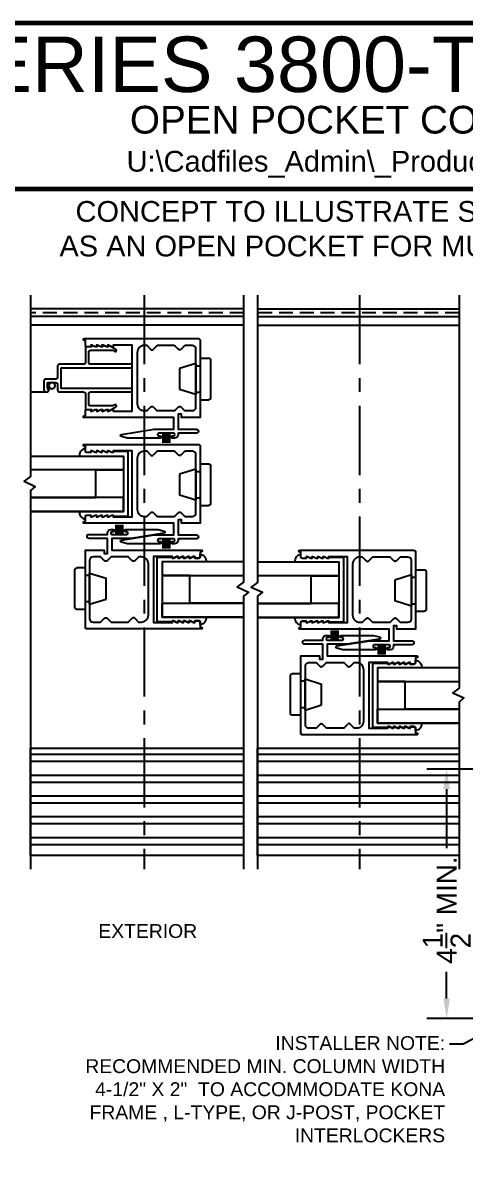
# Model space of a CAD drawing. Extents: x 9.5 to 51.5, y 29.9 to 61.9.
# Drawn here: x 23.41 to 31.4, y 41.32 to 61.85 of the extents above; entities that cross this region are included whole.
import ezdxf
from ezdxf.enums import TextEntityAlignment as Align

# ---------------------------------------------------------------- set-up
doc = ezdxf.new("R2010")
doc.units = 0
doc.header["$MEASUREMENT"] = 0
doc.linetypes.add('CENTER', pattern=[2, 1.25, -0.25, 0.25, -0.25])
doc.linetypes.add('HIDDEN', pattern=[0.375, 0.25, -0.125])
doc.layers.get('0').update_dxf_attribs({"linetype": 'CONTINUOUS'})
doc.layers.get('DEFPOINTS').update_dxf_attribs({"linetype": 'CONTINUOUS'})
for name, color, linetype in [('BREAK', 6, 'CONTINUOUS'), ('CENTERLINE', 2, 'CENTER'), ('FRAME', 1, 'CONTINUOUS'), ('GLASS', 5, 'CONTINUOUS'), ('INSTALLER NOTE', 7, 'CONTINUOUS'), ('MISC', 9, 'CONTINUOUS'), ('SASH', 5, 'CONTINUOUS'), ('SEALANT', 1, 'CONTINUOUS'), ('SILL-PAN', 7, 'CONTINUOUS'), ('TEXT', 7, 'CONTINUOUS'), ('TRACK', 1, 'CONTINUOUS'), ('VENT', 5, 'CONTINUOUS')]:
    doc.layers.add(name, color=color, linetype=linetype)
doc.styles.add('ARCH', font='archstyl.shx')
doc.styles.get("Standard").update_dxf_attribs({"font": 'arial.ttf'})
doc.dimstyles.new('QUARTER', dxfattribs={"dimscale": 2, "dimtxt": 0.18, "dimasz": 0.18, "dimexe": 0.18, "dimexo": 0.0625, "dimgap": 0.09, "dimtad": 0, "dimdec": 4, "dimzin": 0, "dimdsep": 46, "dimlunit": 4, "dimtxsty": 'Standard', "dimcen": 0.09, "dimadec": 0, "dimazin": 0, "dimtfac": 1, "dimtdec": 4, "dimtofl": 0, "dimtmove": 0, "dimatfit": 3, "dimfxl": 0, "dimtolj": 1, "dimtzin": 0, "dimarcsym": 0})
pattern_1 = [(0, (0, 7.77185), (1e-16, 0.375), []), (0, (0.125, 7.64685), (1e-16, 0.375), [])]

# ---------------------------------------------------------------- blocks, each defined once
blk = doc.blocks.new('*D13')
at = {"color": 0, "lineweight": -2}
for p, q in [((17.365, 48.646), (17.365, 40.261)), ((32.397, 43.754), (32.397, 40.261)), ((17.725, 40.621), (22.249, 40.621)), ((32.037, 40.621), (27.513, 40.621))]:
    blk.add_line(p, q, dxfattribs=at)
at = {"color": 0}
for points in [[(17.725, 40.681), (17.725, 40.561), (17.365, 40.621)], [(32.037, 40.681), (32.037, 40.561), (32.397, 40.621)]]:
    blk.add_solid(points, dxfattribs=at)
at = {"layer": 'DEFPOINTS', "color": 0}
for p in [(17.365, 48.771), (32.397, 43.879), (32.397, 40.621)]:
    blk.add_point(p, dxfattribs=at)
at = {"color": 0, "insert": (24.881, 40.621), "char_height": 0.36, "attachment_point": 5}
blk.add_mtext('\\A1;DAYLIGHT OPENING', dxfattribs=at)
blk = doc.blocks.new('*D15')
at = {"color": 0, "lineweight": -2}
for p, q in [((17.365, 48.646), (17.365, 38.809)), ((45.364, 43.764), (45.364, 38.809)), ((17.725, 39.169), (28.239, 39.169)), ((45.004, 39.169), (34.489, 39.169))]:
    blk.add_line(p, q, dxfattribs=at)
at = {"color": 0}
for points in [[(17.725, 39.229), (17.725, 39.109), (17.365, 39.169)], [(45.004, 39.229), (45.004, 39.109), (45.364, 39.169)]]:
    blk.add_solid(points, dxfattribs=at)
at = {"layer": 'DEFPOINTS', "color": 0}
for p in [(17.365, 48.771), (45.364, 43.889), (17.365, 39.169)]:
    blk.add_point(p, dxfattribs=at)
at = {"color": 0, "insert": (31.364, 39.169), "char_height": 0.36, "attachment_point": 5}
blk.add_mtext('\\A1;3070 NET FRAME WIDTH', dxfattribs=at)
blk = doc.blocks.new('A$C1D443341')
for p, q in [((0, 0.719), (0, 0.031)), ((0.188, 0.75), (0.031, 0.75)), ((0.188, 0.75), (0.188, 0)), ((0.264, 0.656), (0.562, 0.563)), ((0.264, 0.656), (0.264, 0.094)), ((0.264, 0.615), (0.188, 0.615)), ((0.562, 0.563), (0.562, 0.187)), ((0.188, 0), (0.031, 0)), ((0.264, 0.135), (0.188, 0.135)), ((0.264, 0.094), (0.562, 0.187))]:
    blk.add_line(p, q)
for centre, start, end in [((0.031, 0.719), 90, 180), ((0.031, 0.031), 180, 270)]:
    blk.add_arc(centre, 0.031, start, end)
blk = doc.blocks.new('A$C47D80548')
at = {"layer": 'MISC', "xscale": 0.25, "yscale": 0.25, "zscale": 0.25}
blk.add_blockref('A$C1D443341', (0, 0), dxfattribs=at)
blk = doc.blocks.new('A$C1B9D595B')
at = {"layer": 'FRAME', "rotation": 180}
blk.add_blockref('A$C47D80548', (0.1405, 0.1875), dxfattribs=at)
blk = doc.blocks.new('A$C363677CB')
at = {"layer": 'SASH', "rotation": 180}
blk.add_blockref('A$C1B9D595B', (0.1405, 0.1875), dxfattribs=at)
blk = doc.blocks.new('BUMPER')
at = {"layer": 'TEXT', "rotation": 180}
blk.add_blockref('A$C363677CB', (0.047, 0.0937), dxfattribs=at)
blk = doc.blocks.new('3006 STD POST-INTERLOCKER')
at = {"color": 7}
for p, q in [((-0.674, -0.979), (-0.674, -1.153)), ((-0.644, -0.979), (-0.644, -1.153)), ((-0.614, -0.979), (-0.614, -1.153)), ((-0.584, -0.979), (-0.584, -1.153)), ((-0.554, -0.979), (-0.554, -1.153))]:
    blk.add_line(p, q, dxfattribs=at)
for points in [[(-2.074, -0.666), (-2.074, -0.58, -0.414214), (-2.043, -0.55), (-1.974, -0.55), (-1.974, -0.58), (-1.954, -0.58), (-1.894, -0.55), (-1.874, -0.55), (-1.874, -0.58), (-1.854, -0.58), (-1.794, -0.55), (-1.774, -0.55), (-1.774, -0.58), (-1.754, -0.58), (-1.694, -0.55), (-1.674, -0.55), (-1.674, -0.58), (-1.654, -0.58), (-1.594, -0.55), (-1.574, -0.55), (-1.574, -0.58), (-1.231, -0.58), (-1.231, 0.61), (-1.574, 0.61), (-1.574, 0.581), (-1.594, 0.581), (-1.654, 0.61), (-1.674, 0.61), (-1.674, 0.581), (-1.694, 0.581), (-1.754, 0.61), (-1.774, 0.61), (-1.774, 0.581), (-1.794, 0.581), (-1.854, 0.61), (-1.874, 0.61), (-1.874, 0.581), (-1.894, 0.581), (-1.954, 0.61), (-1.974, 0.61), (-1.974, 0.581), (-2.043, 0.581, -0.414214), (-2.074, 0.611), (-2.074, 0.696), (-2.094, 0.696, -0.999996), (-2.094, 0.728), (-0.031, 0.728, -0.414214), (0, 0.697), (0, -0.697), (-0.338, -0.697), (-0.338, -0.635), (-0.4, -0.635), (-0.4, -0.908), (-0.066, -0.908, -1), (-0.066, -0.979), (-0.4, -0.979), (-0.4, -1.006, -0.414214), (-0.462, -1.068), (-0.504, -1.068, -1), (-0.504, -1.028), (-0.484, -1.028, 0.999996), (-0.484, -0.979), (-0.744, -0.979, 1.000003), (-0.744, -1.028), (-0.724, -1.028, -0.999994), (-0.724, -1.068), (-1.312, -1.068), (-1.422, -1.039, -0.811415), (-1.42, -1), (-0.828, -0.908), (-0.478, -0.908), (-0.478, -0.697), (-2.094, -0.697, -0.999996), (-2.094, -0.666), (-2.074, -0.666)], [(-0.891, 0.535), (-0.96, 0.604), (-1.012, 0.604, 0.414214), (-1.137, 0.479), (-1.137, -0.447, 0.414214), (-1.012, -0.572), (-0.973, -0.572, 0.198912), (-0.951, -0.563), (-0.891, -0.504, -0.414214), (-0.847, -0.504), (-0.787, -0.563, 0.198912), (-0.765, -0.572), (-0.473, -0.572, 0.198912), (-0.451, -0.563), (-0.391, -0.504, -0.414214), (-0.347, -0.504), (-0.287, -0.563, 0.198912), (-0.265, -0.572), (-0.138, -0.572, 0.414214), (-0.076, -0.51), (-0.076, 0.542, 0.414214), (-0.138, 0.604), (-0.265, 0.604, 0.198912), (-0.287, 0.594), (-0.347, 0.535, -0.414214), (-0.391, 0.535), (-0.451, 0.594, 0.198912), (-0.473, 0.604), (-0.765, 0.604, 0.198912), (-0.787, 0.594), (-0.847, 0.535)]]:
    blk.add_lwpolyline(points, format="xyb")
blk.add_arc((-0.869, 0.557), 0.031, 225.0005, 315.0002)
blk = doc.blocks.new('3766 SCREEN ADAPTER')
blk.add_line((0.25, 1.836), (0.25, 1.544))
blk.add_lwpolyline([(0.21, 1.528), (0.18, 1.498), (0.18, 1.528), (0.09, 1.528, 0.414214), (0.08, 1.518), (0.08, 1.373, 0.414214), (0.11, 1.343), (0.22, 1.343, -0.414214), (0.25, 1.313), (0.25, 0.873, 0.414214), (0.28, 0.843), (0.555, 0.843, -0.414214), (0.565, 0.833), (0.565, 0.733), (0.59, 0.733), (0.59, 0.718), (0.565, 0.663), (0.565, 0.633), (0.59, 0.633), (0.59, 0.618), (0.565, 0.563), (0.565, 0.533), (0.59, 0.533), (0.59, 0.518), (0.565, 0.463), (0.565, 0.433), (0.59, 0.433), (0.59, 0.418), (0.517, 0.291, -1), (0.482, 0.311), (0.502, 0.345, 0.131652), (0.503, 0.35), (0.503, 0.75, 0.414214), (0.472, 0.781), (0.28, 0.781, 0.414214), (0.25, 0.751), (0.25, 0), (0.188, 0), (0.188, 1.271, 0.414214), (0.178, 1.281), (-0.178, 1.281, 0.414214), (-0.188, 1.271), (-0.188, 0), (-0.25, 0), (-0.25, 0.751, 0.414214), (-0.28, 0.781), (-0.472, 0.781, 0.414214), (-0.503, 0.75), (-0.503, 0.35, 0.131652), (-0.502, 0.345), (-0.482, 0.311, -1), (-0.517, 0.291), (-0.59, 0.418), (-0.59, 0.433), (-0.565, 0.433), (-0.565, 0.463), (-0.59, 0.518), (-0.59, 0.533), (-0.565, 0.533), (-0.565, 0.563), (-0.59, 0.618), (-0.59, 0.633), (-0.565, 0.633), (-0.565, 0.663), (-0.59, 0.718), (-0.59, 0.733), (-0.565, 0.733), (-0.565, 0.833, -0.414214), (-0.555, 0.843), (-0.28, 0.843, 0.414214), (-0.25, 0.873), (-0.25, 1.313, -0.414214), (-0.22, 1.343), (-0.012, 1.343, 0.414214), (0.018, 1.373), (0.018, 1.56, -0.414214), (0.048, 1.59), (0.21, 1.59, -0.414214), (0.25, 1.55), (0.25, 1.538, -0.414214), (0.21, 1.498)], format="xyb", close=True)
blk.add_circle((0.136, 1.446), 0.0563)
blk = doc.blocks.new('*D31')
at = {"color": 0, "lineweight": -2}
for p, q in [((32.272, 48.379), (30.708, 48.379)), ((31.068, 48.019), (31.068, 46.951)), ((31.068, 44.239), (31.068, 44.719)), ((32.272, 43.879), (30.708, 43.879))]:
    blk.add_line(p, q, dxfattribs=at)
at = {"color": 0}
for points in [[(31.008, 48.019), (31.128, 48.019), (31.068, 48.379)], [(31.008, 44.239), (31.128, 44.239), (31.068, 43.879)]]:
    blk.add_solid(points, dxfattribs=at)
at = {"layer": 'DEFPOINTS', "color": 0}
for p in [(32.397, 48.379), (31.068, 43.879), (32.397, 43.879)]:
    blk.add_point(p, dxfattribs=at)
at = {"color": 0, "insert": (31.068, 45.835), "char_height": 0.36, "attachment_point": 5, "rotation": 90}
blk.add_mtext('\\A1;4{\\H1.000000x;\\S1/2;}" MIN.', dxfattribs=at)
blk = doc.blocks.new('CONCEPT LTB')
at = {"lineweight": 60}
for p, q in [((0, 8), (10.5, 8)), ((0, 7.25), (10.5, 7.25))]:
    blk.add_line(p, q, dxfattribs=at)
for tag, height, p in [('PRODUCT', 0.25, (5.4954, 7.8125)), ('TYPE1', 0.125, (5.4954, 7.5625)), ('FILEPATH', 0.0938, (5.4954, 7.375)), ('PRODUCT', 0.25, (9.375, 0.25))]:
    blk.add_attdef(tag, text='', height=height).set_placement(p, align=Align.MIDDLE_CENTER)
for tag, p in [('DWG_NO.', (9.0394, 7.7687)), ('DATE', (8.8002, 7.3937)), ('SCALE', (0.5859, 7.0625))]:
    blk.add_attdef(tag, p, '', height=0.0938)

msp = doc.modelspace()

# ---------------------------------------------------------------- hatches: boundary and pattern name
h = msp.add_hatch()
h.set_pattern_fill('ANSI32', color=256, angle=315, style=0)
h.set_pattern_definition(pattern_1)
h.paths.add_polyline_path([(27.40078, 46.82314), (23.54922, 46.82314), (23.54922, 48.76064), (27.40061, 48.76064)])
h = msp.add_hatch()
h.set_pattern_fill('ANSI32', color=256, angle=315, style=0)
h.set_pattern_definition(pattern_1)
h.paths.add_polyline_path([(27.65061, 48.76064), (27.65061, 46.82314), (31.29192, 46.82314), (31.29175, 48.76064)])

# ---------------------------------------------------------------- linework, layer by layer
for points in [[(27.40078, 46.82314), (23.54922, 46.82314), (23.54922, 48.76064), (27.40061, 48.76064)], [(31.29192, 46.82314), (27.65061, 46.82314), (27.65061, 48.76064), (31.29175, 48.76064)]]:
    msp.add_lwpolyline(points, close=True)
at = {"layer": 'BREAK'}
for points in [[(23.54922, 56.93814), (23.54922, 53.66064), (23.43498, 53.57637), (23.63886, 53.48491), (23.54922, 53.41064), (23.54922, 46.57314)], [(27.40061, 56.93815), (27.40061, 51.75264), (27.28638, 51.66838), (27.49025, 51.57692), (27.40061, 51.50264), (27.40061, 46.57314)], [(27.65061, 56.93815), (27.65061, 51.74956), (27.53638, 51.66529), (27.74025, 51.57384), (27.65061, 51.49956), (27.65061, 46.57314)], [(31.29175, 56.93815), (31.29175, 49.84156), (31.17752, 49.75729), (31.3814, 49.66583), (31.29175, 49.59156), (31.29175, 46.57314)]]:
    msp.add_lwpolyline(points, dxfattribs=at)
at = {"layer": 'CENTERLINE'}
for p, q in [((25.60587, 56.93815), (25.60587, 46.57314)), ((29.49701, 56.93815), (29.49701, 46.57314))]:
    msp.add_line(p, q, dxfattribs=at)
at = {"layer": 'GLASS'}
for points in [[(23.54922, 54.03065), (25.23004, 54.03065), (25.23004, 53.03065), (23.54922, 53.03065), (25.23004, 53.03065), (25.23004, 53.28065), (23.54922, 53.28065), (24.73004, 53.28065), (24.73004, 53.78065), (25.23004, 53.78065), (23.54922, 53.78065)], [(27.40061, 52.12365), (25.93004, 52.12365), (25.93004, 51.12365), (27.40061, 51.12365), (25.93004, 51.12365), (25.93004, 51.37365), (27.40061, 51.37365), (26.43004, 51.37365), (26.43004, 51.87365), (25.93004, 51.87365), (27.40061, 51.87365)], [(27.65061, 52.11957), (29.12118, 52.11957), (29.12118, 51.11957), (27.65061, 51.11957), (29.12118, 51.11957), (29.12118, 51.36957), (27.65061, 51.36957), (28.62118, 51.36957), (28.62118, 51.86957), (29.12118, 51.86957), (27.65061, 51.86957)], [(31.29175, 50.21156), (29.82118, 50.21156), (29.82118, 49.21156), (31.29175, 49.21156), (29.82118, 49.21156), (29.82118, 49.46156), (31.29175, 49.46156), (30.32118, 49.46156), (30.32118, 49.96156), (29.82118, 49.96156), (31.29175, 49.96156)]]:
    msp.add_lwpolyline(points, dxfattribs=at)
at = {"layer": 'SEALANT'}
for points in [[(25.04254, 54.11365), (25.04254, 54.09565), (25.02254, 54.09565), (24.96254, 54.12565), (24.94254, 54.12565), (24.94254, 54.09565), (24.92254, 54.09565), (24.86254, 54.12565), (24.84254, 54.12565), (24.84254, 54.09565), (24.82254, 54.09565), (24.76254, 54.12565), (24.74254, 54.12565), (24.74254, 54.09565), (24.72254, 54.09565), (24.66254, 54.12565), (24.64254, 54.12565), (24.64254, 54.09565), (24.57354, 54.09565, -0.414214), (24.54254, 54.12665), (24.54254, 54.16499, 0.43802445), (24.43732, 54.03065), (25.23004, 54.03065), (25.23004, 53.03065), (24.43732, 53.03065, 0.43802445), (24.54254, 52.89631), (24.54254, 52.93465, -0.414214), (24.57354, 52.96565), (24.64254, 52.96565), (24.64254, 52.93565), (24.66254, 52.93565), (24.72254, 52.96565), (24.74254, 52.96565), (24.74254, 52.93565), (24.76254, 52.93565), (24.82254, 52.96565), (24.84254, 52.96565), (24.84254, 52.93565), (24.86254, 52.93565), (24.92254, 52.96565), (24.94254, 52.96565), (24.94254, 52.93565), (24.96254, 52.93565), (25.02254, 52.96565), (25.04254, 52.96565), (25.04254, 52.94765), (25.25591, 52.94765), (25.29154, 52.94765, 0.0726159), (25.31841, 52.95157), (25.31841, 54.10972, 0.0726159), (25.29154, 54.11365), (25.25591, 54.11365)], [(26.11754, 52.20665), (26.11754, 52.18865), (26.13754, 52.18865), (26.19754, 52.21865), (26.21754, 52.21865), (26.21754, 52.18865), (26.23754, 52.18865), (26.29754, 52.21865), (26.31754, 52.21865), (26.31754, 52.18865), (26.33754, 52.18865), (26.39754, 52.21865), (26.41754, 52.21865), (26.41754, 52.18865), (26.43754, 52.18865), (26.49754, 52.21865), (26.51754, 52.21865), (26.51754, 52.18865), (26.58654, 52.18865, 0.414214), (26.61754, 52.21965), (26.61754, 52.25799, -0.43802445), (26.72275, 52.12365), (25.93004, 52.12365), (25.93004, 51.12365), (26.72275, 51.12365, -0.43802445), (26.61754, 50.98931), (26.61754, 51.02765, 0.414214), (26.58654, 51.05865), (26.51754, 51.05865), (26.51754, 51.02865), (26.49754, 51.02865), (26.43754, 51.05865), (26.41754, 51.05865), (26.41754, 51.02865), (26.39754, 51.02865), (26.33754, 51.05865), (26.31754, 51.05865), (26.31754, 51.02865), (26.29754, 51.02865), (26.23754, 51.05865), (26.21754, 51.05865), (26.21754, 51.02865), (26.19754, 51.02865), (26.13754, 51.05865), (26.11754, 51.05865), (26.11754, 51.04065), (25.90416, 51.04065), (25.86854, 51.04065, -0.0726159), (25.84166, 51.04457), (25.84166, 52.20272, -0.0726159), (25.86854, 52.20665), (25.90416, 52.20665)], [(28.93368, 52.20256), (28.93368, 52.18456), (28.91368, 52.18456), (28.85368, 52.21456), (28.83368, 52.21456), (28.83368, 52.18456), (28.81368, 52.18456), (28.75368, 52.21456), (28.73368, 52.21456), (28.73368, 52.18456), (28.71368, 52.18456), (28.65368, 52.21456), (28.63368, 52.21456), (28.63368, 52.18456), (28.61368, 52.18456), (28.55368, 52.21456), (28.53368, 52.21456), (28.53368, 52.18456), (28.46468, 52.18456, -0.414214), (28.43368, 52.21556), (28.43368, 52.2539, 0.43802445), (28.32847, 52.11957), (29.12118, 52.11957), (29.12118, 51.11957), (28.32847, 51.11957, 0.43802445), (28.43368, 50.98523), (28.43368, 51.02356, -0.414214), (28.46468, 51.05456), (28.53368, 51.05456), (28.53368, 51.02456), (28.55368, 51.02456), (28.61368, 51.05456), (28.63368, 51.05456), (28.63368, 51.02456), (28.65368, 51.02456), (28.71368, 51.05456), (28.73368, 51.05456), (28.73368, 51.02456), (28.75368, 51.02456), (28.81368, 51.05456), (28.83368, 51.05456), (28.83368, 51.02456), (28.85368, 51.02456), (28.91368, 51.05456), (28.93368, 51.05456), (28.93368, 51.03656), (29.14706, 51.03656), (29.18268, 51.03657, 0.0726159), (29.20956, 51.04049), (29.20956, 52.19864, 0.0726159), (29.18268, 52.20257), (29.14706, 52.20256)], [(30.00868, 50.29456), (30.00868, 50.27656), (30.02868, 50.27656), (30.08868, 50.30656), (30.10868, 50.30656), (30.10868, 50.27656), (30.12868, 50.27656), (30.18868, 50.30656), (30.20868, 50.30656), (30.20868, 50.27656), (30.22868, 50.27656), (30.28868, 50.30656), (30.30868, 50.30656), (30.30868, 50.27656), (30.32868, 50.27656), (30.38868, 50.30656), (30.40868, 50.30656), (30.40868, 50.27656), (30.47768, 50.27656, 0.414214), (30.50868, 50.30756), (30.50868, 50.3459, -0.43802445), (30.6139, 50.21156), (29.82118, 50.21156), (29.82118, 49.21156), (30.6139, 49.21156, -0.43802445), (30.50868, 49.07722), (30.50868, 49.11556, 0.414214), (30.47768, 49.14656), (30.40868, 49.14656), (30.40868, 49.11656), (30.38868, 49.11656), (30.32868, 49.14656), (30.30868, 49.14656), (30.30868, 49.11656), (30.28868, 49.11656), (30.22868, 49.14656), (30.20868, 49.14656), (30.20868, 49.11656), (30.18868, 49.11656), (30.12868, 49.14656), (30.10868, 49.14656), (30.10868, 49.11656), (30.08868, 49.11656), (30.02868, 49.14656), (30.00868, 49.14656), (30.00868, 49.12856), (29.79531, 49.12856), (29.75968, 49.12856, -0.0726159), (29.73281, 49.13249), (29.73281, 50.29064, -0.0726159), (29.75968, 50.29456), (29.79531, 50.29456)]]:
    msp.add_lwpolyline(points, format="xyb", close=True, dxfattribs=at)
at = {"layer": 'SILL-PAN'}
for p, q in [((27.40061, 56.68815), (23.54922, 56.68815)), ((31.29175, 56.68506), (27.65061, 56.68506)), ((27.40061, 56.54915), (23.54922, 56.54915)), ((31.29175, 56.54606), (27.65061, 56.54606))]:
    msp.add_line(p, q, dxfattribs=at)
at = {"layer": 'SILL-PAN', "linetype": 'HIDDEN'}
for p, q in [((27.40061, 56.61865), (23.54922, 56.61865)), ((31.29175, 56.61556), (27.65061, 56.61556))]:
    msp.add_line(p, q, dxfattribs=at)
at = {"layer": 'TRACK'}
for p, q in [((27.40061, 56.39265), (23.54922, 56.39265)), ((31.29175, 56.38956), (27.65061, 56.38956))]:
    msp.add_line(p, q, dxfattribs=at)

# ---------------------------------------------------------------- block references
ref = msp.add_blockref('CONCEPT LTB', (9.47769, 29.85399), dxfattribs=dict(xscale=4, yscale=4, zscale=4))
ref.add_attrib('PRODUCT', 'SERIES 3800-T--SERIES 3070', dxfattribs={"height": 1}).set_placement((31.45936, 61.10399), align=Align.MIDDLE_CENTER)
ref.add_attrib('TYPE1', 'OPEN POCKET CONCEPT DRAWING', dxfattribs={"height": 0.5}).set_placement((31.45936, 60.10399), align=Align.MIDDLE_CENTER)
ref.add_attrib('FILEPATH', 'U:\\Cadfiles_Admin\\_Products\\3800-T\\Concept_Dwgs', dxfattribs={"height": 0.375}).set_placement((31.45936, 59.35399), align=Align.MIDDLE_CENTER)
at = {"layer": 'MISC', "xscale": -4, "yscale": 4, "zscale": 4, "rotation": 180}
for p in [(26.61654, 55.42315), (26.61654, 53.51515), (30.50868, 51.60406)]:
    msp.add_blockref('BUMPER', p, dxfattribs=at)
at = {"layer": 'MISC', "xscale": -4, "yscale": 4, "zscale": 4}
for p in [(24.54354, 51.63815), (28.43468, 49.72706)]:
    msp.add_blockref('BUMPER', p, dxfattribs=at)
at = {"layer": 'VENT'}
for p in [(26.61654, 55.42315), (26.61654, 53.51515), (30.50768, 51.60406)]:
    msp.add_blockref('3006 STD POST-INTERLOCKER', p, dxfattribs=at)
at = {"layer": 'VENT', "xscale": -1, "rotation": 90}
msp.add_blockref('3766 SCREEN ADAPTER', (25.38554, 55.43865), dxfattribs=at)
at = {"layer": 'VENT', "rotation": 180}
for p in [(24.54354, 51.63815), (28.43468, 49.72706)]:
    msp.add_blockref('3006 STD POST-INTERLOCKER', p, dxfattribs=at)

# ---------------------------------------------------------------- texts
at = {"layer": 'INSTALLER NOTE'}
msp.add_text('EXTERIOR', height=0.25, dxfattribs=at).set_placement((24.77726, 45.33172))
at = {"layer": 'TEXT', "insert": (30.47769, 58.6358), "char_height": 0.375, "width": 14.5920328, "attachment_point": 2}
msp.add_mtext('CONCEPT TO ILLUSTRATE SERIES 3800-T USED\\PAS AN OPEN POCKET FOR MULTI-SLIDING DOORS', dxfattribs=at)
at = {"layer": 'TEXT', "insert": (31.04078, 41.63925), "char_height": 0.25, "attachment_point": 9, "style": 'ARCH'}
msp.add_mtext('{\\fArial|b0|i0|c0|p34;INSTALLER NOTE:\\PRECOMMENDED MIN. COLUMN WIDTH \\P4-1/2" X 2"  TO ACCOMMODATE KONA \\PFRAME , L-TYPE, OR J-POST, POCKET \\PINTERLOCKERS}', dxfattribs=at)

# ---------------------------------------------------------------- dimensions: what is measured, and where the dimension line sits
for base, p1, p2, text, picture, middle in [((32.39682, 40.62119), (17.36459, 48.77064), (32.39682, 43.87917), 'DAYLIGHT OPENING', '*D13', (24.88071, 40.62119)), ((17.36459, 39.16917), (45.36378, 43.88948), (17.36459, 48.77064), '3070 NET FRAME WIDTH', '*D15', (31.36418, 39.16917))]:
    dim = msp.add_linear_dim(base=base, p1=p1, p2=p2, text=text, dimstyle='QUARTER')
    dim.commit()
    dim.dimension.update_dxf_attribs({"geometry": picture, "text_midpoint": middle})
dim = msp.add_linear_dim(base=(31.06761, 43.87947), p1=(32.39682, 48.37947), p2=(32.39682, 43.87947), angle=90, text='<> MIN.', dimstyle='QUARTER')
dim.commit()
dim.dimension.update_dxf_attribs({"geometry": '*D31', "text_midpoint": (31.06761, 45.83466), "dimtype": 160})

# ---------------------------------------------------------------- leaders
msp.add_leader([(33.36833, 44.44601), (31.36962, 43.41732), (31.11962, 43.41732)], dimstyle='QUARTER')

doc.saveas('drawing.dxf')
